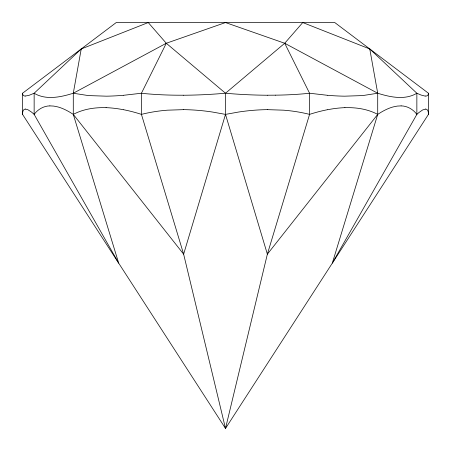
<?xml version="1.0" encoding="UTF-8"?>
<svg xmlns="http://www.w3.org/2000/svg" width="451" height="451" viewBox="0 0 451 451"><rect width="100%" height="100%" fill="white"/><g stroke="black" fill="none" stroke-linecap="round" stroke-linejoin="round"><path stroke-width="0.68" d="M22.55 114.385L22.55 93.239L116.234 22.55L334.766 22.55L428.45 93.239L428.45 114.385L225.5 428.45L22.55 114.385C22.556 112.44 22.764 109.362 25.222 109.052M428.45 93.239L428.365 94.124M25.25 109.046L27.793 109.661L31.271 111.91A132.12 14.562 58.9 0 1 34.146 114.385L118.686 263.153L73.287 114.385L73.287 93.239L81.225 48.967L148.238 22.55L166.289 43.262L225.5 93.239A292.445 164.874 4.9 0 0 267.731 95.24M425.778 96.029A237.897 20.092 40.9 0 1 424.622 95.978L421.02 95.037L416.854 93.239L369.775 48.967L302.762 22.55L284.711 43.262L225.5 93.239L225.5 114.385L183.636 254.172L225.5 428.45L267.364 254.172L309.566 114.385L309.566 93.239L284.711 43.262L225.5 22.55L166.289 43.262L73.287 93.239C60.862 97.123 46.036 100.41 34.146 93.239L28.813 95.426L25.222 96.029M369.775 48.967L377.712 93.239L377.712 114.385L332.314 263.153L416.854 114.385A131.297 14.466 -58.9 0 1 419.052 112.451L422.694 109.92L425.75 109.046M49.875 105.884L53.748 106.086L57.869 106.926A66.911 28.255 53.9 0 1 69.995 112.31L73.287 114.385L183.636 254.172L141.434 114.385L141.434 93.239L166.289 43.262M401.125 105.884L397.252 106.086L393.131 106.926A66.911 28.255 -53.9 0 0 381.005 112.31L377.712 114.385L267.364 254.172L225.5 114.385L212.303 112.017A179.261 152.258 11.7 0 0 183.258 109.632M81.225 48.967L34.146 93.239L34.146 114.385C37.794 109.418 43.612 105.951 49.852 105.884M73.287 114.385C83.3 109.052 94.857 107.304 106.098 107.682M401.148 105.884C407.388 105.951 413.206 109.418 416.854 114.385L416.854 93.239C404.964 100.41 390.138 97.123 377.712 93.239L362.705 95.573L344.615 96.181A156.48 78.339 17.2 0 1 330.651 95.539L327.392 95.279M225.5 114.385L238.697 112.017A179.261 152.258 -11.7 0 1 267.742 109.632M141.434 93.239L123.76 95.268M123.608 95.279L120.349 95.539A156.48 78.339 -17.2 0 1 106.38 96.181L88.295 95.573L73.287 93.239M344.902 107.682C356.143 107.304 367.7 109.052 377.712 114.385M275.657 95.172L267.747 95.212M183.253 95.212L180.614 95.212A230.258 129.815 -4.9 0 1 141.417 93.284M267.759 109.661L283.555 110.179A142.894 121.37 -11.7 0 1 309.572 114.374A134.285 100.432 -35.2 0 1 327.358 109.723M183.241 109.661L167.445 110.179A142.894 121.37 11.7 0 0 141.428 114.374A134.285 100.432 35.2 0 0 123.642 109.723M327.24 95.268L309.566 93.239M425.778 109.052C428.236 109.362 428.444 112.44 428.45 114.385M284.711 43.262L377.712 93.239M22.635 94.124L22.55 93.239M22.804 94.614A277.658 23.446 -40.9 0 1 22.618 93.819M25.16 96.057A274.952 23.221 -40.9 0 1 22.663 94.101M225.5 93.216A292.445 164.874 -4.9 0 1 183.269 95.24M309.578 93.267A225.979 127.402 4.9 0 1 275.651 95.155M428.382 93.819A277.658 23.446 40.9 0 1 425.845 96.063M428.337 94.101A274.952 23.221 40.9 0 1 428.196 94.614M327.511 109.74A106.103 79.353 -35.2 0 1 344.914 107.654M106.086 107.654A106.103 79.353 35.2 0 1 123.489 109.74"/></g></svg>
